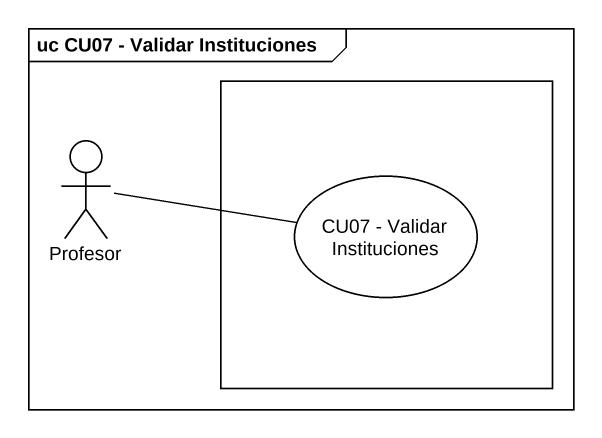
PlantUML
@startuml
mainframe uc CU07 - Validar Instituciones
rectangle " " as rectangle1 {
  usecase "CU07 - Validar Instituciones" as CU07_Validar_Instituciones
}
actor Profesor
Profesor -right- CU07_Validar_Instituciones
@enduml
